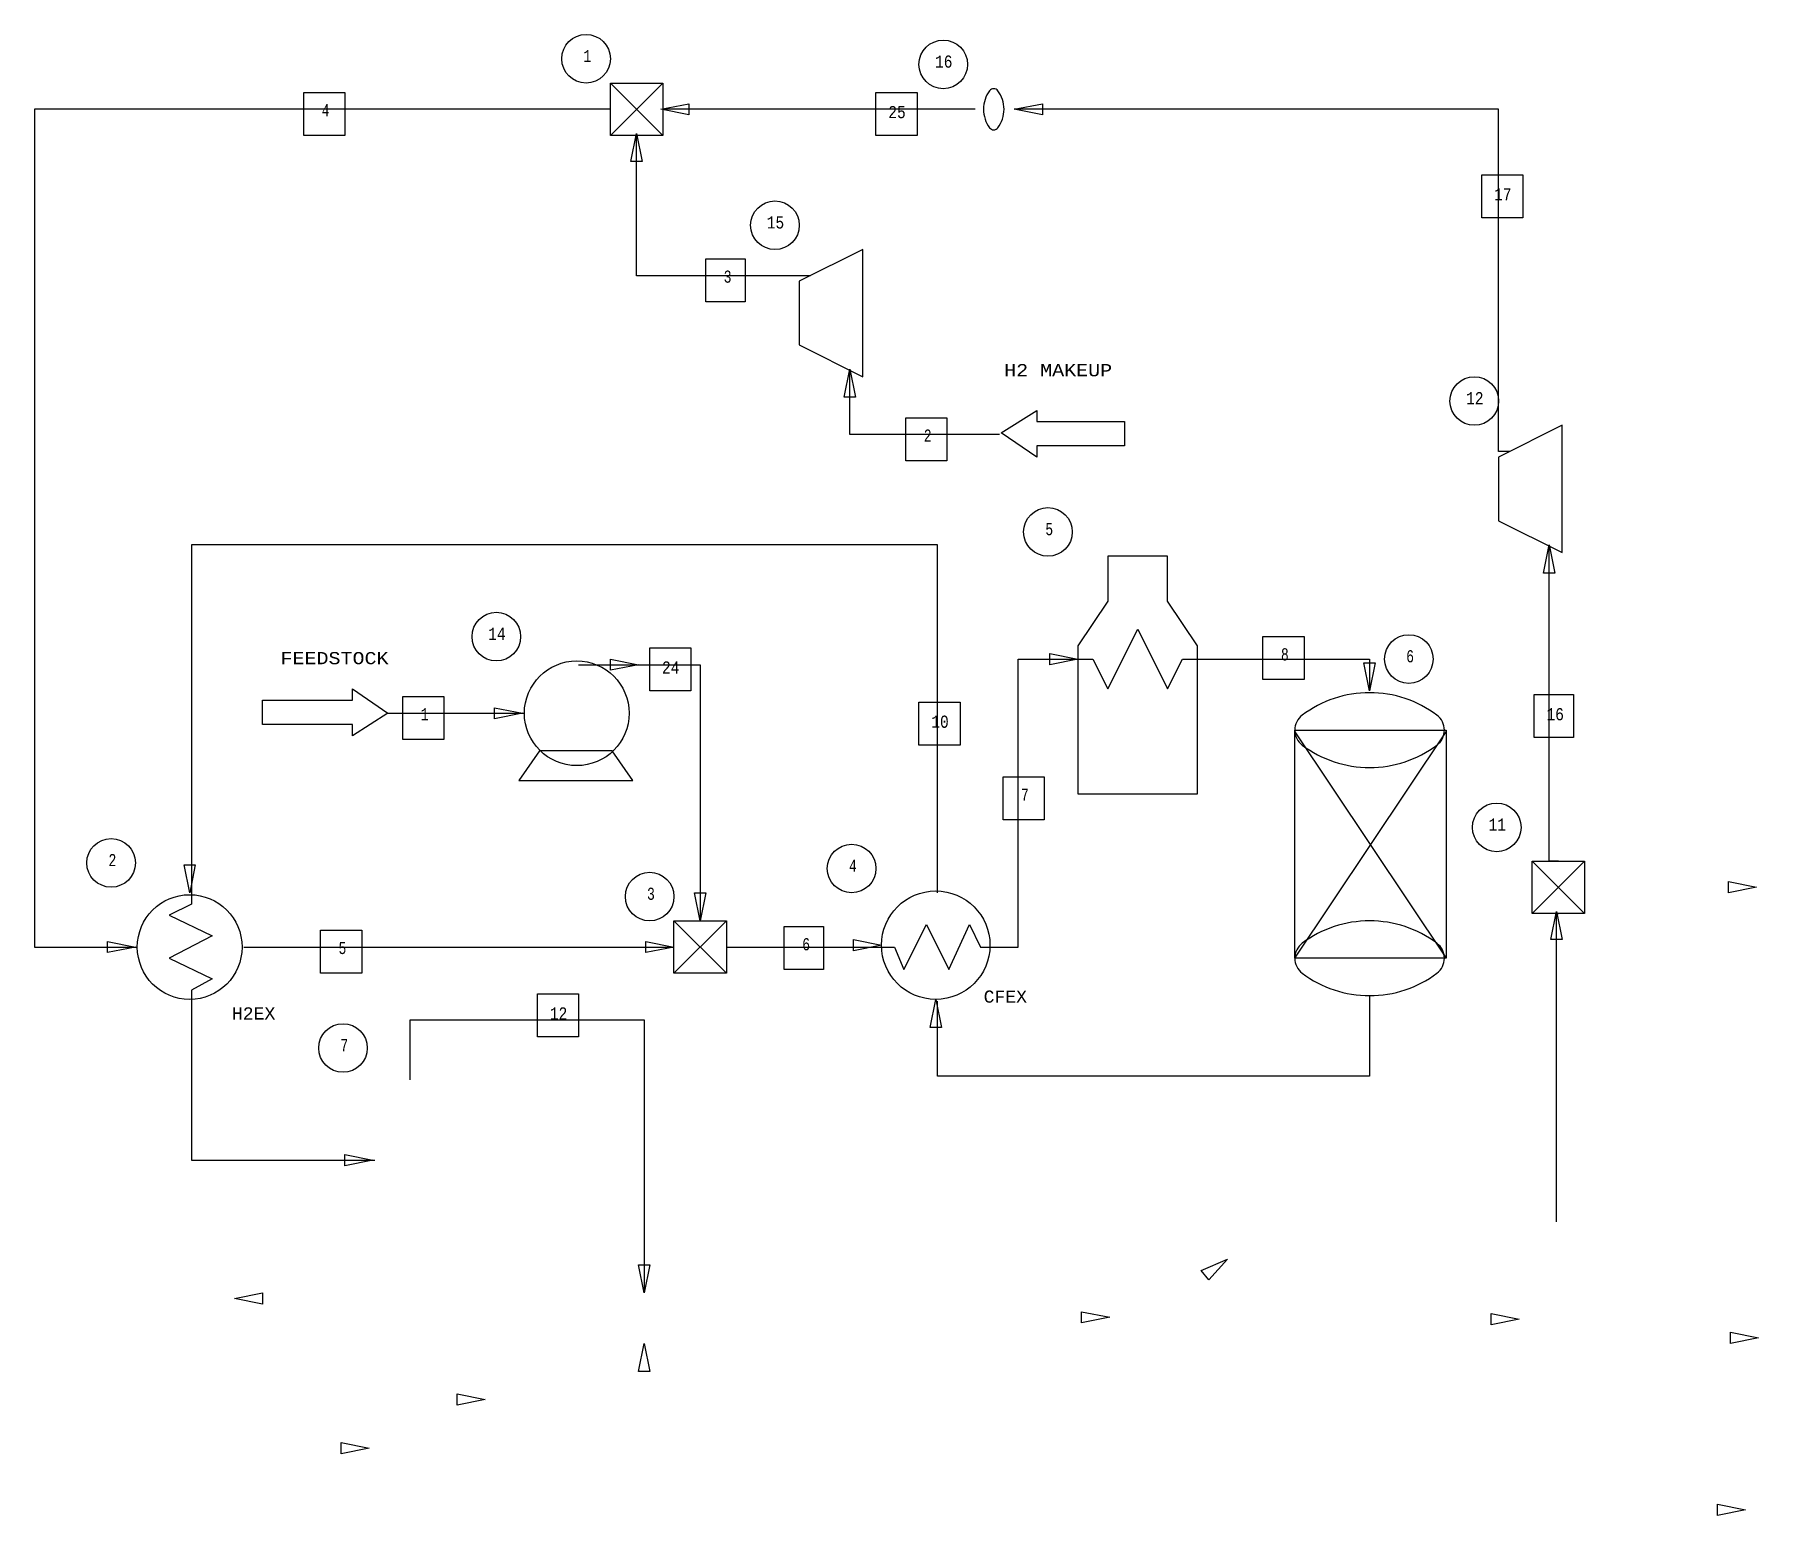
# Model space of a CAD drawing. Extents: x 7021 to 7943, y 5584 to 6376.
import ezdxf

# ---------------------------------------------------------------- set-up
doc = ezdxf.new("R2010")
doc.units = 0
doc.header["$LTSCALE"] = 200
doc.layers.add('FS_OBJECT', color=7, linetype='CONTINUOUS')
doc.styles.get("Standard").update_dxf_attribs({"font": 'MONOTXT'})

msp = doc.modelspace()

# ---------------------------------------------------------------- linework, layer by layer
at = {"layer": 'FS_OBJECT', "color": 7, "linetype": 'CONTINUOUS'}
for p, q in [((7165, 6345), (7187, 6345)), ((7165, 6322), (7165, 6345)), ((7187, 6345), (7187, 6322)), ((7329, 6350), (7357, 6350)), ((7329, 6322), (7329, 6350)), ((7357, 6322), (7329, 6350)), ((7329, 6322), (7357, 6350)), ((7357, 6350), (7357, 6322)), ((7471, 6345), (7493, 6345)), ((7471, 6322), (7471, 6345)), ((7493, 6345), (7493, 6322)), ((7329, 6336), (7021, 6336)), ((7021, 6336), (7021, 5888)), ((7356, 6336), (7371, 6339)), ((7371, 6333), (7356, 6336)), ((7371, 6339), (7371, 6333)), ((7545, 6336), (7560, 6339)), ((7560, 6333), (7545, 6336)), ((7804, 6336), (7545, 6336)), ((7560, 6339), (7560, 6333)), ((7804, 6153), (7804, 6336)), ((7187, 6322), (7165, 6322)), ((7357, 6322), (7329, 6322)), ((7340, 6308), (7343, 6323)), ((7343, 6323), (7346, 6308)), ((7343, 6247), (7343, 6322)), ((7493, 6322), (7471, 6322)), ((7346, 6308), (7340, 6308)), ((7795, 6301), (7817, 6301)), ((7795, 6278), (7795, 6301)), ((7817, 6301), (7817, 6278)), ((7817, 6278), (7795, 6278)), ((7464, 6261), (7430, 6244)), ((7464, 6193), (7464, 6261)), ((7380, 6256), (7401, 6256)), ((7380, 6233), (7380, 6256)), ((7401, 6256), (7401, 6233)), ((7436, 6247), (7343, 6247)), ((7430, 6244), (7430, 6210)), ((7401, 6233), (7380, 6233)), ((7430, 6210), (7464, 6193)), ((7454, 6182), (7457, 6197)), ((7457, 6197), (7460, 6182)), ((7457, 6162), (7457, 6196)), ((7460, 6182), (7454, 6182)), ((7487, 6171), (7509, 6171)), ((7487, 6148), (7487, 6171)), ((7509, 6171), (7509, 6148)), ((7538, 6163), (7557, 6175)), ((7557, 6175), (7557, 6169)), ((7557, 6169), (7604, 6169)), ((7604, 6169), (7604, 6156)), ((7537, 6162), (7457, 6162)), ((7537, 6162), (7529, 6162)), ((7557, 6150), (7538, 6163)), ((7838, 6167), (7804, 6150)), ((7838, 6099), (7838, 6167)), ((7604, 6156), (7557, 6156)), ((7557, 6156), (7557, 6150)), ((7810, 6153), (7804, 6153)), ((7804, 6150), (7804, 6116)), ((7509, 6148), (7487, 6148)), ((7804, 6116), (7838, 6099)), ((7595, 6097), (7595, 6073)), ((7627, 6097), (7595, 6097)), ((7627, 6073), (7627, 6097)), ((7828, 6088), (7831, 6103)), ((7831, 6103), (7834, 6088)), ((7831, 5934), (7831, 6103)), ((7834, 6088), (7828, 6088)), ((7595, 6073), (7579, 6049)), ((7643, 6049), (7627, 6073)), ((7595, 6026), (7611, 6058)), ((7611, 6058), (7627, 6026)), ((7579, 6049), (7579, 5970)), ((7643, 5970), (7643, 6049)), ((7678, 6054), (7700, 6054)), ((7678, 6031), (7678, 6054)), ((7700, 6054), (7700, 6031)), ((7329, 6036), (7329, 6042)), ((7329, 6042), (7344, 6039)), ((7350, 6048), (7372, 6048)), ((7350, 6025), (7350, 6048)), ((7372, 6048), (7372, 6025)), ((7547, 5888), (7547, 6042)), ((7547, 6042), (7579, 6042)), ((7564, 6039), (7564, 6045)), ((7564, 6045), (7579, 6042)), ((7579, 6042), (7564, 6039)), ((7579, 6042), (7587, 6042)), ((7587, 6042), (7595, 6026)), ((7627, 6026), (7635, 6042)), ((7635, 6042), (7643, 6042)), ((7643, 6042), (7735, 6042)), ((7735, 6025), (7732, 6040)), ((7732, 6040), (7738, 6040)), ((7735, 6042), (7735, 6025)), ((7738, 6040), (7735, 6025)), ((7312, 6039), (7344, 6039)), ((7344, 6039), (7329, 6036)), ((7343, 6039), (7377, 6039)), ((7377, 6039), (7377, 5902)), ((7700, 6031), (7678, 6031)), ((7191, 6020), (7191, 6026)), ((7191, 6026), (7210, 6013)), ((7218, 6022), (7240, 6022)), ((7218, 5999), (7218, 6022)), ((7240, 6022), (7240, 5999)), ((7372, 6025), (7350, 6025)), ((7823, 6023), (7844, 6023)), ((7823, 6000), (7823, 6023)), ((7844, 6023), (7844, 6000)), ((7143, 6020), (7191, 6020)), ((7143, 6007), (7143, 6020)), ((7210, 6013), (7191, 6001)), ((7210, 6013), (7218, 6013)), ((7210, 6013), (7246, 6013)), ((7246, 6013), (7246, 6013)), ((7246, 6013), (7283, 6013)), ((7267, 6010), (7267, 6016)), ((7267, 6016), (7282, 6013)), ((7282, 6013), (7267, 6010)), ((7494, 6019), (7516, 6019)), ((7494, 5996), (7494, 6019)), ((7516, 6019), (7516, 5996)), ((7191, 6007), (7143, 6007)), ((7191, 6001), (7191, 6007)), ((7695, 6004), (7776, 6004)), ((7695, 5882), (7695, 6004)), ((7695, 6003), (7776, 5882)), ((7695, 5882), (7776, 6003)), ((7776, 6004), (7776, 5882)), ((7240, 5999), (7218, 5999)), ((7291, 5993), (7280, 5977)), ((7330, 5993), (7291, 5993)), ((7341, 5977), (7330, 5993)), ((7516, 5996), (7494, 5996)), ((7844, 6000), (7823, 6000)), ((7280, 5977), (7308, 5977)), ((7308, 5977), (7341, 5977)), ((7539, 5979), (7561, 5979)), ((7539, 5956), (7539, 5979)), ((7561, 5979), (7561, 5956)), ((7579, 5970), (7643, 5970)), ((7561, 5956), (7539, 5956)), ((7104, 5917), (7101, 5932)), ((7101, 5932), (7107, 5932)), ((7107, 5932), (7104, 5917)), ((7822, 5934), (7850, 5934)), ((7822, 5906), (7822, 5934)), ((7822, 5906), (7850, 5934)), ((7822, 5934), (7850, 5906)), ((7836, 5934), (7831, 5934)), ((7850, 5934), (7850, 5906)), ((7927, 5917), (7927, 5923)), ((7927, 5923), (7942, 5920)), ((7942, 5920), (7927, 5917)), ((7105, 5911), (7093, 5905)), ((7105, 5917), (7105, 5911)), ((7377, 5902), (7374, 5917)), ((7374, 5917), (7380, 5917)), ((7380, 5917), (7377, 5902)), ((7093, 5905), (7116, 5894)), ((7363, 5902), (7391, 5902)), ((7363, 5874), (7363, 5902)), ((7363, 5902), (7391, 5874)), ((7391, 5902), (7363, 5874)), ((7391, 5902), (7391, 5874)), ((7850, 5906), (7822, 5906)), ((7832, 5892), (7835, 5907)), ((7835, 5907), (7838, 5892)), ((7835, 5741), (7835, 5906)), ((7835, 5906), (7836, 5906)), ((7116, 5894), (7093, 5882)), ((7174, 5897), (7196, 5897)), ((7174, 5874), (7174, 5897)), ((7196, 5897), (7196, 5874)), ((7422, 5899), (7443, 5899)), ((7422, 5876), (7422, 5899)), ((7443, 5899), (7443, 5876)), ((7459, 5886), (7459, 5892)), ((7459, 5892), (7474, 5889)), ((7486, 5876), (7498, 5900)), ((7498, 5900), (7510, 5876)), ((7510, 5876), (7521, 5900)), ((7521, 5900), (7527, 5888)), ((7838, 5892), (7832, 5892)), ((7021, 5888), (7076, 5888)), ((7060, 5885), (7060, 5891)), ((7060, 5891), (7075, 5888)), ((7075, 5888), (7060, 5885)), ((7133, 5888), (7235, 5888)), ((7235, 5888), (7235, 5888)), ((7235, 5888), (7363, 5888)), ((7348, 5885), (7348, 5891)), ((7348, 5891), (7363, 5888)), ((7363, 5888), (7348, 5885)), ((7391, 5888), (7410, 5888)), ((7410, 5888), (7410, 5888)), ((7410, 5888), (7475, 5888)), ((7474, 5889), (7459, 5886)), ((7475, 5888), (7481, 5888)), ((7481, 5888), (7486, 5876)), ((7527, 5888), (7533, 5888)), ((7533, 5888), (7547, 5888)), ((7093, 5882), (7116, 5871)), ((7196, 5874), (7174, 5874)), ((7391, 5874), (7363, 5874)), ((7443, 5876), (7422, 5876)), ((7776, 5882), (7695, 5882)), ((7116, 5871), (7105, 5865)), ((7105, 5865), (7105, 5859)), ((7105, 5859), (7105, 5774)), ((7290, 5863), (7312, 5863)), ((7290, 5840), (7290, 5863)), ((7312, 5863), (7312, 5840)), ((7500, 5845), (7503, 5860)), ((7503, 5860), (7506, 5845)), ((7222, 5817), (7222, 5849)), ((7222, 5849), (7347, 5849)), ((7347, 5849), (7347, 5703)), ((7312, 5840), (7290, 5840)), ((7506, 5845), (7500, 5845)), ((7105, 5774), (7203, 5774)), ((7187, 5771), (7187, 5777)), ((7187, 5777), (7202, 5774)), ((7202, 5774), (7187, 5771)), ((7347, 5703), (7344, 5718)), ((7344, 5718), (7350, 5718)), ((7350, 5718), (7347, 5703)), ((7645, 5715), (7659, 5721)), ((7659, 5721), (7649, 5710)), ((7649, 5710), (7645, 5715)), ((7128, 5700), (7143, 5703)), ((7143, 5697), (7128, 5700)), ((7143, 5703), (7143, 5697)), ((7581, 5687), (7581, 5693)), ((7581, 5693), (7596, 5690)), ((7596, 5690), (7581, 5687)), ((7800, 5686), (7800, 5692)), ((7800, 5692), (7815, 5689)), ((7815, 5689), (7800, 5686)), ((7928, 5676), (7928, 5682)), ((7928, 5682), (7943, 5679)), ((7344, 5661), (7347, 5676)), ((7347, 5676), (7350, 5661)), ((7943, 5679), (7928, 5676)), ((7350, 5661), (7344, 5661)), ((7247, 5643), (7247, 5649)), ((7247, 5649), (7262, 5646)), ((7262, 5646), (7247, 5643)), ((7185, 5617), (7185, 5623)), ((7185, 5623), (7200, 5620)), ((7200, 5620), (7185, 5617)), ((7921, 5584), (7921, 5590)), ((7921, 5590), (7936, 5587)), ((7936, 5587), (7921, 5584))]:
    msp.add_line(p, q, dxfattribs=at)
at = {"layer": 'FS_OBJECT', "color": 1, "linetype": 'CONTINUOUS'}
for p, q in [((7438, 6336), (7357, 6336)), ((7524, 6336), (7438, 6336)), ((7438, 6336), (7438, 6336)), ((7504, 6103), (7105, 6103)), ((7105, 6103), (7105, 5917)), ((7504, 5917), (7504, 6103)), ((7504, 5819), (7504, 5859)), ((7735, 5862), (7735, 5819)), ((7735, 5819), (7504, 5819))]:
    msp.add_line(p, q, dxfattribs=at)
at = {"layer": 'FS_OBJECT', "color": 7}
for centre, radius in [((7316, 6363), 13), ((7507, 6360), 13), ((7417, 6274), 13), ((7791, 6180), 13), ((7563, 6110), 13), ((7268, 6054), 13), ((7756, 6042), 13), ((7311, 6013), 28), ((7803, 5952), 13), ((7062, 5933), 13), ((7458, 5930), 13), ((7350, 5915), 13), ((7104, 5888), 28), ((7503, 5889), 29), ((7186, 5834), 13)]:
    msp.add_circle(centre, radius, dxfattribs=at)
for centre, radius, start, end in [((7545, 6336), 16.5, 143.13, 180), ((7534, 6344.25), 2.75, 90, 143.13), ((7534, 6344.25), 2.75, 36.87, 90), ((7523, 6336), 16.5, 0, 36.87), ((7545, 6336), 16.5, 180, 216.87), ((7523, 6336), 16.5, 323.13, 0), ((7534, 6327.75), 2.75, 216.87, 270), ((7534, 6327.75), 2.75, 270, 323.13), ((7735, 5964), 60, 90, 126.87), ((7735, 5964), 60, 53.13, 90), ((7705, 6004), 10, 126.87, 180), ((7765, 6004), 10, 0, 53.13), ((7705, 6004), 10, 180, 233.13), ((7765, 6004), 10, 306.87, 0), ((7735, 6044), 60, 233.13, 270), ((7735, 6044), 60, 270, 306.87), ((7735, 5842), 60, 90, 126.87), ((7735, 5842), 60, 53.13, 90), ((7705, 5882), 10, 126.87, 180), ((7765, 5882), 10, 0, 53.13), ((7705, 5882), 10, 180, 233.13), ((7735, 5922), 60, 233.13, 270), ((7735, 5922), 60, 270, 306.87), ((7765, 5882), 10, 306.87, 0)]:
    msp.add_arc(centre, radius, start, end, dxfattribs=at)

# ---------------------------------------------------------------- texts
for s, width, p in [('1', 0.74, (7314.6, 6361.25)), ('16', 0.83, (7502.6, 6358.25)), ('4', 0.74, (7174.6, 6332.25)), ('25', 0.83, (7477.6, 6331.25)), ('17', 0.83, (7801.6, 6287.25)), ('15', 0.83, (7412.6, 6272.25)), ('3', 0.74, (7389.6, 6243.25)), ('H2 MAKEUP', 1.14, (7539.6, 6193.25)), ('12', 0.83, (7786.6, 6178.25)), ('2', 0.74, (7496.6, 6158.25)), ('5', 0.74, (7561.6, 6108.25)), ('14', 0.83, (7263.6, 6052.25)), ('FEEDSTOCK', 1.14, (7152.6, 6039.25)), ('24', 0.83, (7356.6, 6034.25)), ('8', 0.74, (7687.6, 6041.25)), ('6', 0.74, (7754.6, 6040.25)), ('1', 0.74, (7227.6, 6009.25)), ('10', 0.83, (7500.6, 6005.25)), ('16', 0.83, (7829.6, 6009.25)), ('7', 0.74, (7548.6, 5966.25)), ('11', 0.83, (7798.6, 5950.25)), ('2', 0.74, (7060.6, 5931.25)), ('4', 0.74, (7456.6, 5928.25)), ('3', 0.74, (7348.6, 5913.25)), ('6', 0.74, (7431.6, 5886.25)), ('5', 0.74, (7183.6, 5884.25)), ('CFEX', 1.03, (7528.6, 5858.25)), ('H2EX', 1.03, (7126.6, 5849.25)), ('12', 0.83, (7296.6, 5849.25)), ('7', 0.74, (7184.6, 5832.25))]:
    msp.add_text(s, height=6.5, dxfattribs=dict(at, width=width)).set_placement(p)

doc.saveas('drawing.dxf')
